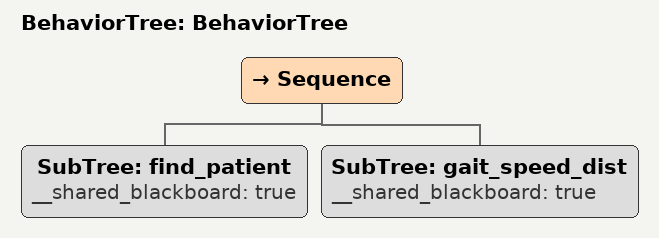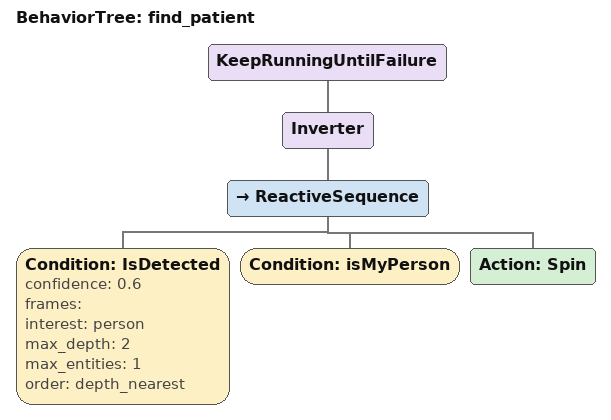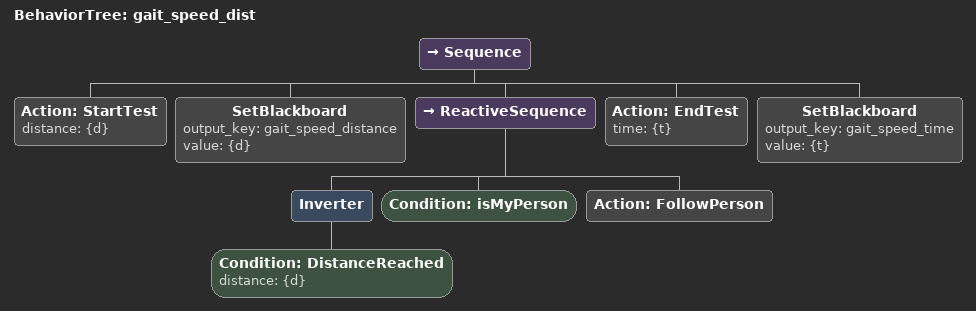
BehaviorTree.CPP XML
<?xml version="1.0"?>
<root main_tree_to_execute="BehaviorTree">
    <BehaviorTree ID="BehaviorTree">
        <Sequence>
            <SubTree ID="find_patient" __shared_blackboard="true"/>
            <SubTree ID="gait_speed_dist" __shared_blackboard="true"/>
        </Sequence>
    </BehaviorTree>
    <BehaviorTree ID="find_patient">
        <KeepRunningUntilFailure>
            <Inverter>
                <ReactiveSequence>
                    <Condition ID="IsDetected" confidence="0.6" frames="" interest="person" max_depth="2" max_entities="1" order="depth_nearest"/>
                    <Condition ID="isMyPerson"/>
                    <Action ID="Spin"/>
                </ReactiveSequence>
            </Inverter>
        </KeepRunningUntilFailure>
    </BehaviorTree>
    <BehaviorTree ID="gait_speed_dist">
        <Sequence>
            <Action ID="StartTest" distance="{d}"/>
            <SetBlackboard output_key="gait_speed_distance" value="{d}"/>
            <ReactiveSequence>
                <Inverter>
                    <Condition ID="DistanceReached" distance="{d}"/>
                </Inverter>
                <Condition ID="isMyPerson"/>
                <Action ID="FollowPerson"/>
            </ReactiveSequence>
            <Action ID="EndTest" time="{t}"/>
            <SetBlackboard output_key="gait_speed_time" value="{t}"/>
        </Sequence>
    </BehaviorTree>
</root>
